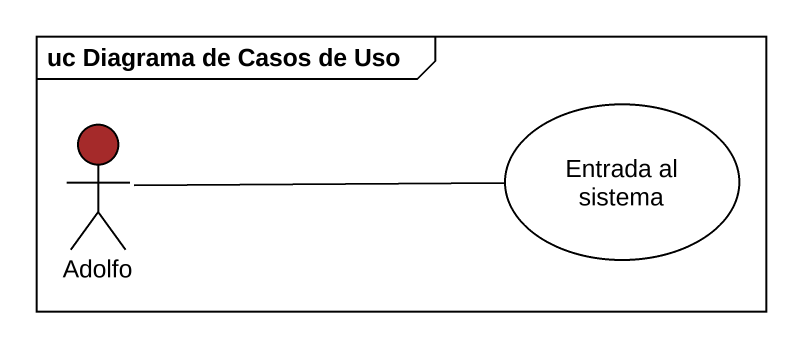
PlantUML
@startuml
mainframe uc Diagrama de Casos de Uso
actor Adolfo #A52A2A
usecase "Entrada al sistema" as Entrada_al_sistema
Adolfo -right- Entrada_al_sistema
@enduml
